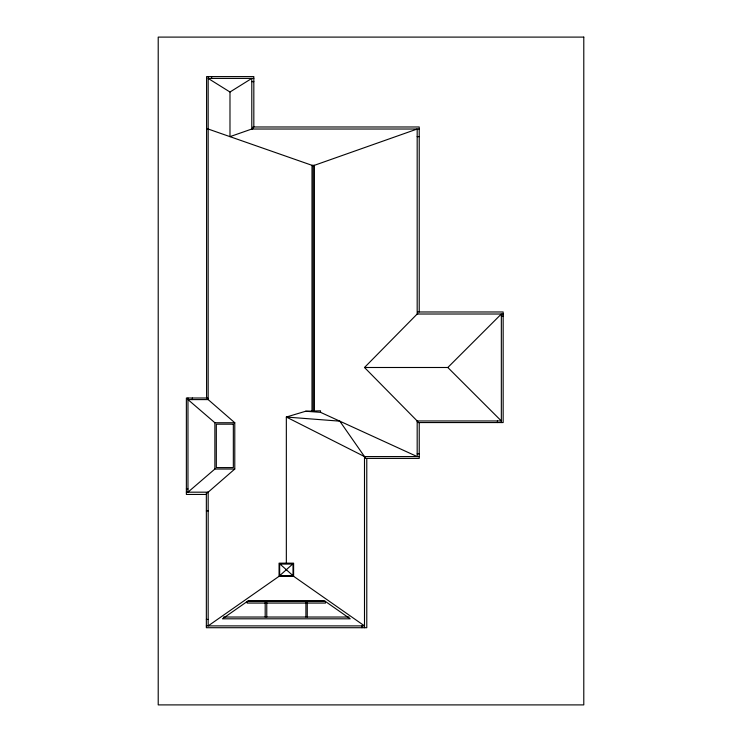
<?xml version="1.0" encoding="UTF-8"?>
<svg xmlns="http://www.w3.org/2000/svg" width="742" height="742" viewBox="0 0 742 742"><rect width="100%" height="100%" fill="white"/><g stroke="black" fill="none" stroke-linecap="round" stroke-linejoin="round"><path stroke-width="1.11" d="M286.338 563.159L286.338 417.041L305.621 411.253L320.535 412.339L417.18 456.58L417.18 420.964L364.498 367.494L417.18 314.014L417.18 129.025L313.207 165.744L208.168 129.025L206.582 129.025M364.498 367.494L447.825 367.494L501.342 314.014L501.342 422.56M279.66 575.69L293.007 563.762L293.007 575.69L279.66 575.69L279.66 563.762L293.007 563.762M186.372 492.178L208.168 492.178L234.778 469.027L234.778 422.745L208.168 399.595L187.967 399.595L214.883 422.745L234.778 422.745M234.778 469.027L214.883 469.027L187.967 492.178L187.967 398.009M206.35 625.896L364.498 625.896L293.609 576.293L279.066 576.293L208.168 625.896L208.168 492.178M229.983 92.017L251.788 78.411L251.788 129.025L229.983 136.649L229.983 92.017L208.168 78.411L253.829 78.411M251.788 81.639L253.829 81.639M251.788 129.025L419.221 129.025M417.18 136.63L419.221 136.63M417.18 314.014L503.159 314.014M501.342 316.092L503.159 316.092M208.168 399.14L207.714 398.009L186.372 398.009L186.372 494.45L206.35 494.45M417.18 420.964L501.342 420.964L447.825 367.494M417.18 421.428L417.867 421.428L417.867 422.56L503.159 422.56L503.159 311.974L417.644 311.974L417.644 314.014M417.18 453.816L419.23 453.816M419.23 456.58L364.498 456.58L286.338 417.041L339.808 421.159L364.498 456.58L364.498 627.713M186.372 488.941L187.967 488.941M206.35 510.923L208.168 510.923M247.197 601.502L325.469 601.502M223.62 617.029L349.083 617.029M206.35 619.431L208.168 619.431M279.66 563.762L293.007 575.69M497.418 420.964L497.418 422.56M419.221 311.974L419.221 126.975L252.929 126.975L252.929 128.561L252.252 129.025M419.23 422.56L419.23 458.398L365.426 458.398L365.426 456.58M366.78 458.398L366.78 627.713L206.35 627.713L206.35 492.864L207.482 492.864L207.482 492.178M361.966 625.896L361.966 627.713M325.469 601.391L325.469 603.079L247.197 603.079L247.197 601.391M320.535 412.339L320.535 410.808L305.621 411.253M314.413 410.808L314.413 165.318L311.992 165.318L311.992 410.808M313.207 165.744L313.207 410.808M307.262 602.458L307.262 617.029M305.908 602.458L305.908 617.029M293.609 576.293L293.609 563.159L279.066 563.159L279.066 576.293M292.784 563.762L279.892 563.762M266.768 602.458L266.768 617.029M265.182 602.458L265.182 617.029M253.829 126.975L253.829 76.593L206.582 76.593L206.582 398.009M214.883 422.745L214.883 469.027M211.628 76.593L211.628 78.411M208.168 76.593L208.168 399.595M192.345 398.009L192.345 399.595M248.44 600.63L222.461 618.809L350.215 618.809L324.235 600.63L248.44 600.63M583.787 37.1L158.213 37.1L158.213 704.9L583.787 704.9L583.787 37.1M233.34 424.183L216.321 424.183L216.321 467.59L233.34 467.59L233.34 424.183"/></g></svg>
